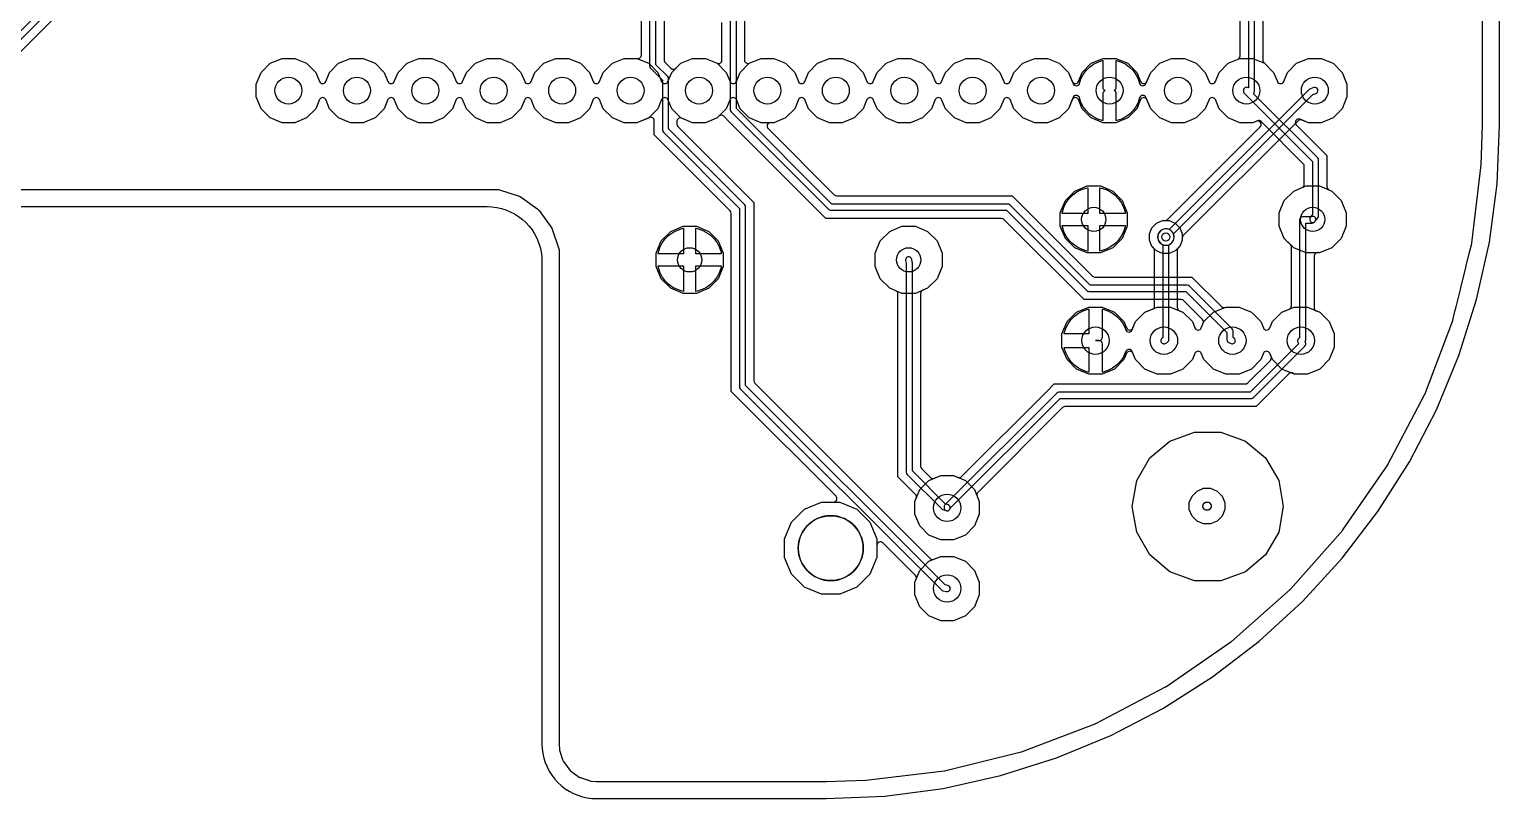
# Model space of a CAD drawing. Header units: millimetres. Extents: x -48 to 87, y -44 to 44.
# Drawn here: x 32.4 to 87, y -44.5 to -15.9 of the extents above; entities that cross this region are included whole.
import ezdxf

# ---------------------------------------------------------------- set-up
doc = ezdxf.new("R2010")
doc.units = ezdxf.units.MM

msp = doc.modelspace()

# ---------------------------------------------------------------- linework, layer by layer
at = {"layer": '16_copper'}
for points in [[(29.56, -21.886), (49.84, -21.886), (50.644, -22.147), (51.3, -22.624), (51.308, -22.629, 0.101772), (51.347, -22.671), (51.824, -23.328), (52.085, -24.131), (52.085, -42.468, 0.019634), (52.085, -42.478), (52.101, -42.677, 0.05898), (52.107, -42.706), (52.23, -43.084, 0.078702), (52.248, -43.119), (52.481, -43.441, 0.078694), (52.509, -43.469), (52.831, -43.702, 0.078702), (52.866, -43.72), (53.244, -43.843, 0.05898), (53.273, -43.849), (53.472, -43.865, 0.019634), (53.482, -43.865), (62, -43.865, 0.007549), (62.004, -43.865), (63.467, -43.821, 0.022664), (63.479, -43.82), (66.384, -43.467, 0.030216), (66.399, -43.464), (69.241, -42.764, 0.030215), (69.256, -42.759), (71.993, -41.721, 0.030215), (72.007, -41.715), (74.598, -40.355, 0.030218), (74.611, -40.347), (77.02, -38.684, 0.030218), (77.032, -38.675), (79.223, -36.734, 0.030216), (79.234, -36.723), (81.175, -34.532, 0.030218), (81.184, -34.52), (82.847, -32.111, 0.030218), (82.855, -32.098), (84.215, -29.507, 0.030215), (84.221, -29.493), (85.259, -26.756, 0.030215), (85.264, -26.741), (85.356, -26.369), (85.356, -26.369), (85.356, -26.369), (85.387, -26.242), (85.387, -26.242), (85.387, -26.242), (85.543, -25.607), (85.543, -25.607), (85.543, -25.607), (85.575, -25.48), (85.575, -25.48), (85.575, -25.48), (85.731, -24.845), (85.731, -24.845), (85.731, -24.845), (85.763, -24.718), (85.763, -24.718), (85.763, -24.718), (85.888, -24.21), (85.888, -24.21), (85.888, -24.21), (85.919, -24.083), (85.919, -24.083), (85.919, -24.083), (85.964, -23.899, 0.030216), (85.967, -23.884), (86.32, -20.979, 0.022664), (86.321, -20.967), (86.365, -19.504, 0.007549), (86.365, -19.5), (86.365, 42.468, 0.019634)], [(26.626, -21.796), (35.958, -12.463, 0.198912), (35.992, -12.383), (35.992, 4.874), (39.61, 8.492, 0.198912), (39.643, 8.572), (39.643, 15.081, 0.198912), (39.61, 15.162), (38.623, 16.149, 0.324417), (39.076, 16.704), (39.076, 17.992, 0.945417), (37.856, 17.992), (37.856, 16.704, 0.288096), (38.232, 16.174), (38.297, 16.152, 0.115259), (38.337, 16.112), (39.414, 15.034), (39.414, 8.62), (35.797, 5.002, 0.198912), (35.763, 4.921), (35.763, -12.335), (26.43, -21.668, 0.198912)], [(78.207, 6.6), (78.207, -17.09, 0.259191), (78.276, -17.203), (78.613, -17.54), (78.753, -17.879, 0.668186), (78.988, -17.879), (79.129, -17.54), (79.464, -17.204), (79.903, -17.022), (80.378, -17.022), (80.817, -17.204), (81.153, -17.54), (81.334, -17.978), (81.334, -18.453), (81.153, -18.892), (80.817, -19.228), (80.378, -19.41), (79.903, -19.41), (79.591, -19.28, 0.820678), (79.453, -19.487), (80.305, -20.34), (80.588, -20.623), (80.588, -21.785, 0.30335), (80.666, -21.902), (80.769, -21.945), (81.119, -22.295), (81.309, -22.752), (81.309, -23.248), (81.119, -23.705), (80.769, -24.055), (80.312, -24.245), (79.816, -24.245), (79.359, -24.055), (79.009, -23.705), (78.819, -23.248), (78.819, -22.752), (79.009, -22.295), (79.359, -21.945), (79.671, -21.816, 0.303347), (79.75, -21.698), (79.75, -21.022, 0.198912), (79.712, -20.933), (78.147, -19.367, 0.303346), (78.008, -19.339), (77.838, -19.41), (77.363, -19.41), (76.924, -19.228), (76.589, -18.892), (76.448, -18.553, 0.668186), (76.213, -18.553), (76.073, -18.892), (75.737, -19.228), (75.298, -19.41), (74.823, -19.41), (74.384, -19.228), (74.049, -18.892), (73.874, -18.472, 0.696978), (73.636, -18.481), (73.58, -18.655), (73.498, -18.815), (73.392, -18.96), (73.265, -19.088), (73.12, -19.193), (72.959, -19.275), (72.788, -19.331), (72.771, -19.333), (72.771, -18.339, 0.303104), (72.698, -18.207), (72.709, -18.201, 0.261919), (72.771, -18.093), (72.771, -17.098), (72.788, -17.101), (72.959, -17.157), (73.12, -17.238), (73.265, -17.344), (73.392, -17.471), (73.498, -17.617), (73.58, -17.777), (73.636, -17.951, 0.696978), (73.874, -17.96), (74.049, -17.54), (74.384, -17.204), (74.823, -17.022), (75.298, -17.022), (75.737, -17.204), (76.073, -17.54), (76.213, -17.879, 0.668186), (76.448, -17.879), (76.589, -17.54), (76.924, -17.204), (77.29, -17.052, 0.30335), (77.368, -16.935), (77.368, 7)], [(77.673, 6.826), (77.673, -18.115, 0.674558), (77.489, -18.236), (77.491, -18.247, 0.216844), (77.548, -18.337), (80.054, -20.844), (80.054, -22.822), (79.972, -22.932), (79.959, -22.955), (79.951, -22.98), (79.95, -23.007), (79.955, -23.033), (79.965, -23.058), (79.981, -23.079), (80.002, -23.096), (80.026, -23.108), (80.052, -23.114), (80.078, -23.113, 0.203198), (80.156, -23.068), (80.26, -22.928, 0.161983), (80.283, -22.86), (80.283, -20.796, 0.198912), (80.25, -20.715), (77.869, -18.335, 0.194248), (77.902, -18.256), (77.902, 6.779)], [(55.982, -1.731), (55.982, -17.078, 0.198912), (56.019, -17.167), (56.24, -17.389, 0.414214), (56.42, -17.389), (56.604, -17.204), (57.043, -17.022), (57.518, -17.022), (57.957, -17.204), (58.293, -17.54), (58.433, -17.879, 0.668183), (58.668, -17.879), (58.809, -17.54), (59.144, -17.204), (59.583, -17.022), (60.058, -17.022), (60.497, -17.204), (60.833, -17.54), (60.973, -17.879, 0.668183), (61.208, -17.879), (61.349, -17.54), (61.684, -17.204), (62.123, -17.022), (62.598, -17.022), (63.037, -17.204), (63.373, -17.54), (63.513, -17.879, 0.668183), (63.748, -17.879), (63.889, -17.54), (64.224, -17.204), (64.663, -17.022), (65.138, -17.022), (65.577, -17.204), (65.913, -17.54), (66.053, -17.879, 0.668183), (66.288, -17.879), (66.429, -17.54), (66.764, -17.204), (67.203, -17.022), (67.678, -17.022), (68.117, -17.204), (68.453, -17.54), (68.593, -17.879, 0.668183), (68.828, -17.879), (68.969, -17.54), (69.304, -17.204), (69.743, -17.022), (70.218, -17.022), (70.657, -17.204), (70.993, -17.54), (71.167, -17.96, 0.696969), (71.405, -17.951), (71.461, -17.777), (71.543, -17.617), (71.649, -17.471), (71.776, -17.344), (71.922, -17.238), (72.082, -17.157), (72.253, -17.101), (72.271, -17.098), (72.271, -18.093, 0.252839), (72.328, -18.198), (72.339, -18.206, -0.022258), (72.357, -18.219), (72.345, -18.223, 0.294064), (72.271, -18.339), (72.271, -19.333), (72.253, -19.331), (72.082, -19.275), (71.922, -19.193), (71.776, -19.088), (71.649, -18.96), (71.543, -18.815), (71.461, -18.655), (71.405, -18.481, 0.696969), (71.167, -18.472), (70.993, -18.892), (70.657, -19.228), (70.218, -19.41), (69.743, -19.41), (69.304, -19.228), (68.969, -18.892), (68.828, -18.553, 0.668183), (68.593, -18.553), (68.453, -18.892), (68.117, -19.228), (67.678, -19.41), (67.203, -19.41), (66.764, -19.228), (66.429, -18.892), (66.288, -18.553, 0.668183), (66.053, -18.553), (65.913, -18.892), (65.577, -19.228), (65.138, -19.41), (64.663, -19.41), (64.224, -19.228), (63.889, -18.892), (63.748, -18.553, 0.668183), (63.513, -18.553), (63.373, -18.892), (63.037, -19.228), (62.598, -19.41), (62.123, -19.41), (61.684, -19.228), (61.349, -18.892), (61.208, -18.553, 0.668183), (60.973, -18.553), (60.833, -18.892), (60.497, -19.228), (60.058, -19.41), (59.583, -19.41), (59.144, -19.228), (58.809, -18.892), (58.668, -18.553, 0.668183), (58.433, -18.553), (58.293, -18.892), (57.957, -19.228), (57.518, -19.41), (57.043, -19.41), (56.633, -19.24, 0.534511), (56.458, -19.357), (56.458, -19.459, 0.198912), (56.495, -19.549), (59.315, -22.369), (59.315, -28.984, 0.198912), (59.353, -29.074), (65.865, -35.586, 0.303346), (66.003, -35.613), (66.255, -35.509), (66.729, -35.509), (67.168, -35.691), (67.504, -36.027), (67.686, -36.466), (67.686, -36.94), (67.504, -37.379), (67.168, -37.715), (66.729, -37.897), (66.255, -37.897), (65.816, -37.715), (65.48, -37.379), (65.298, -36.94), (65.298, -36.466), (65.342, -36.359, 0.303353), (65.315, -36.221), (64.102, -35.008, 0.668179), (63.885, -35.098), (63.885, -35.544), (63.624, -36.173), (63.142, -36.655), (62.513, -36.916), (61.831, -36.916), (61.202, -36.655), (60.72, -36.173), (60.459, -35.544), (60.459, -34.862), (60.72, -34.233), (61.202, -33.751), (61.831, -33.49), (62.277, -33.49, 0.668179), (62.367, -33.273), (58.76, -29.666), (58.477, -29.384), (58.477, -22.769, 0.198912), (58.44, -22.679), (55.62, -19.859), (55.62, -19.332, 0.564719), (55.426, -19.224), (54.978, -19.41), (54.503, -19.41), (54.064, -19.228), (53.729, -18.892), (53.588, -18.553, 0.668183), (53.353, -18.553), (53.213, -18.892), (52.877, -19.228), (52.438, -19.41), (51.963, -19.41), (51.524, -19.228), (51.189, -18.892), (51.048, -18.553, 0.668183), (50.813, -18.553), (50.673, -18.892), (50.337, -19.228), (49.898, -19.41), (49.423, -19.41), (48.984, -19.228), (48.649, -18.892), (48.508, -18.553, 0.668183), (48.273, -18.553), (48.133, -18.892), (47.797, -19.228), (47.358, -19.41), (46.883, -19.41), (46.444, -19.228), (46.109, -18.892), (45.968, -18.553, 0.668183), (45.733, -18.553), (45.593, -18.892), (45.257, -19.228), (44.818, -19.41), (44.343, -19.41), (43.904, -19.228), (43.569, -18.892), (43.428, -18.553, 0.668183), (43.193, -18.553), (43.053, -18.892), (42.717, -19.228), (42.278, -19.41), (41.803, -19.41), (41.364, -19.228), (41.029, -18.892), (40.847, -18.453), (40.847, -17.978), (41.029, -17.54), (41.364, -17.204), (41.803, -17.022), (42.278, -17.022), (42.717, -17.204), (43.053, -17.54), (43.193, -17.879, 0.668183), (43.428, -17.879), (43.569, -17.54), (43.904, -17.204), (44.343, -17.022), (44.818, -17.022), (45.257, -17.204), (45.593, -17.54), (45.733, -17.879, 0.668183), (45.968, -17.879), (46.109, -17.54), (46.444, -17.204), (46.883, -17.022), (47.358, -17.022), (47.797, -17.204), (48.133, -17.54), (48.273, -17.879, 0.668183), (48.508, -17.879), (48.649, -17.54), (48.984, -17.204), (49.423, -17.022), (49.898, -17.022), (50.337, -17.204), (50.673, -17.54), (50.813, -17.879, 0.668183), (51.048, -17.879), (51.189, -17.54), (51.524, -17.204), (51.963, -17.022), (52.438, -17.022), (52.877, -17.204), (53.213, -17.54), (53.353, -17.879, 0.668183), (53.588, -17.879), (53.729, -17.54), (54.064, -17.204), (54.503, -17.022), (54.981, -17.022, 0.498959), (55.143, -16.9), (55.143, -2.131, 0.198912)], [(55.448, -1.952), (55.448, -17.304, 0.198912), (55.482, -17.385), (55.924, -17.827), (55.924, -19.685, 0.198912), (55.958, -19.766), (58.782, -22.59), (58.782, -29.21, 0.198912), (58.815, -29.291), (66.277, -36.752, 0.139288), (66.331, -36.782), (66.466, -36.814), (66.492, -36.817), (66.519, -36.814, 0.789671), (66.518, -36.592), (66.415, -36.567), (59.011, -29.163), (59.011, -22.543, 0.198912), (58.977, -22.462), (56.153, -19.638), (56.153, -17.78, 0.198912), (56.12, -17.699), (55.677, -17.256), (55.677, -1.905, 0.198912)], [(36.014, -12.839), (30.48, -18.373, 0.820678)]]:
    msp.add_lwpolyline(points, format="xyb", dxfattribs=at)
for points in [[(70.763, -22.775), (70.772, -22.72), (70.83, -22.542), (70.915, -22.374), (71.025, -22.222), (71.158, -22.089), (71.31, -21.979), (71.478, -21.894), (71.656, -21.836), (71.711, -21.827), (71.711, -22.775)], [(72.161, -22.775), (72.161, -21.827), (72.216, -21.836), (72.394, -21.894), (72.562, -21.979), (72.714, -22.089), (72.847, -22.222), (72.957, -22.374), (73.042, -22.542), (73.1, -22.72), (73.109, -22.775)], [(55.763, -24.275), (55.772, -24.22), (55.83, -24.042), (55.915, -23.874), (56.025, -23.722), (56.158, -23.589), (56.31, -23.479), (56.478, -23.394), (56.656, -23.336), (56.711, -23.327), (56.711, -24.275)], [(57.161, -24.275), (57.161, -23.327), (57.216, -23.336), (57.394, -23.394), (57.562, -23.479), (57.714, -23.589), (57.847, -23.722), (57.957, -23.874), (58.042, -24.042), (58.1, -24.22), (58.109, -24.275)], [(71.656, -24.164), (71.478, -24.106), (71.31, -24.021), (71.158, -23.911), (71.025, -23.778), (70.915, -23.626), (70.83, -23.458), (70.772, -23.28), (70.763, -23.225), (71.711, -23.225), (71.711, -24.173)], [(72.161, -23.225), (73.109, -23.225), (73.1, -23.28), (73.042, -23.458), (72.957, -23.626), (72.847, -23.778), (72.714, -23.911), (72.562, -24.021), (72.394, -24.106), (72.216, -24.164), (72.161, -24.173)], [(56.656, -25.664), (56.478, -25.606), (56.31, -25.521), (56.158, -25.411), (56.025, -25.278), (55.915, -25.126), (55.83, -24.958), (55.772, -24.78), (55.763, -24.725), (56.711, -24.725), (56.711, -25.673)], [(57.161, -24.725), (58.109, -24.725), (58.1, -24.78), (58.042, -24.958), (57.957, -25.126), (57.847, -25.278), (57.714, -25.411), (57.562, -25.521), (57.394, -25.606), (57.216, -25.664), (57.161, -25.673)], [(70.832, -27.246), (70.836, -27.22), (70.894, -27.042), (70.979, -26.874), (71.089, -26.722), (71.222, -26.589), (71.374, -26.479), (71.542, -26.394), (71.72, -26.336), (71.746, -26.332), (71.746, -27.246)], [(71.72, -28.664), (71.542, -28.606), (71.374, -28.521), (71.222, -28.411), (71.089, -28.278), (70.979, -28.126), (70.894, -27.958), (70.836, -27.78), (70.832, -27.754), (71.746, -27.754), (71.746, -28.668)], [(76.011, -34.302), (75.768, -34.202), (75.582, -34.016), (75.482, -33.773), (75.482, -33.511), (75.582, -33.268), (75.768, -33.082), (76.011, -32.982), (76.273, -32.982), (76.516, -33.082), (76.702, -33.268), (76.802, -33.511), (76.802, -33.773), (76.702, -34.016), (76.516, -34.202), (76.273, -34.302)]]:
    msp.add_lwpolyline(points, close=True, dxfattribs=at)
for points in [[(66.255, -34.897), (65.816, -34.715), (65.48, -34.379), (65.298, -33.94), (65.298, -33.466), (65.347, -33.348, 0.303353), (65.319, -33.21), (64.951, -32.841), (64.668, -32.559), (64.668, -25.768, 0.30335), (64.59, -25.651), (64.359, -25.555), (64.009, -25.205), (63.819, -24.748), (63.819, -24.252), (64.009, -23.795), (64.359, -23.445), (64.816, -23.255), (65.312, -23.255), (65.769, -23.445), (66.119, -23.795), (66.309, -24.252), (66.309, -24.748), (66.119, -25.205), (65.769, -25.555), (65.585, -25.631, 0.303347), (65.507, -25.749), (65.507, -32.159, 0.198912), (65.544, -32.249), (65.876, -32.581, 0.303346), (66.015, -32.609), (66.255, -32.509), (66.729, -32.509), (67.168, -32.691), (67.504, -33.027), (67.686, -33.466), (67.686, -33.94), (67.504, -34.379), (67.168, -34.715), (66.729, -34.897)], [(74.292, -28.745), (73.835, -28.555), (73.485, -28.205), (73.36, -27.902, 0.605765), (73.135, -27.882), (73.134, -27.885, 0.137234), (73.106, -27.958), (73.021, -28.126), (72.911, -28.278), (72.778, -28.411), (72.626, -28.521), (72.458, -28.606), (72.28, -28.664), (72.254, -28.668), (72.254, -27.627, 0.414214), (72.127, -27.5), (72, -27.5), (72, -27.5), (72.127, -27.5, -0.09355), (72.182, -27.488), (72.193, -27.481, 0.261919), (72.254, -27.373), (72.254, -26.332), (72.28, -26.336), (72.458, -26.394), (72.626, -26.479), (72.778, -26.589), (72.911, -26.722), (73.021, -26.874), (73.106, -27.042, 0.84317), (73.36, -27.098), (73.485, -26.795), (73.835, -26.445), (74.115, -26.329, 0.30335), (74.193, -26.212), (74.193, -24.149, 0.198912), (74.156, -24.06), (74.096, -23.999), (74.003, -23.775), (74.003, -23.532), (74.096, -23.308), (74.267, -23.137), (74.491, -23.044), (74.734, -23.044), (74.958, -23.137), (75.129, -23.308), (75.222, -23.532), (75.222, -23.775), (75.129, -23.999), (75.069, -24.06, 0.198912), (75.032, -24.149), (75.032, -26.272, 0.303347), (75.11, -26.389), (75.245, -26.445), (75.595, -26.795), (75.693, -27.03, 0.668186), (75.927, -27.03), (76.025, -26.795), (76.375, -26.445), (76.832, -26.255), (77.328, -26.255), (77.785, -26.445), (78.135, -26.795), (78.233, -27.03, 0.668186), (78.467, -27.03), (78.565, -26.795), (78.915, -26.445), (79.372, -26.255), (79.868, -26.255), (80.325, -26.445), (80.675, -26.795), (80.865, -27.252), (80.865, -27.748), (80.675, -28.205), (80.325, -28.555), (79.868, -28.745), (79.372, -28.745), (78.915, -28.555), (78.565, -28.205), (78.467, -27.97, 0.668186), (78.233, -27.97), (78.135, -28.205), (77.785, -28.555), (77.328, -28.745), (76.832, -28.745), (76.375, -28.555), (76.025, -28.205), (75.927, -27.97, 0.668186), (75.693, -27.97), (75.595, -28.205), (75.245, -28.555), (74.788, -28.745)], [(74.555, -27.613), (74.591, -27.602), (74.664, -27.566, 0.284082), (74.727, -27.464), (74.727, -23.937, 0.9287), (74.541, -23.356), (74.495, -23.371, 0.671536), (74.498, -23.937), (74.498, -27.393), (74.489, -27.398), (74.467, -27.412), (74.448, -27.432), (74.435, -27.455), (74.427, -27.481), (74.426, -27.507), (74.431, -27.533), (74.441, -27.558), (74.458, -27.579), (74.478, -27.596), (74.502, -27.608), (74.528, -27.614)], [(66.506, -33.816, 0.789667), (66.53, -33.595), (66.42, -33.556), (65.202, -32.338), (65.202, -24.606, 0.054473), (65.199, -24.582), (65.176, -24.475, 1), (64.952, -24.525), (64.973, -24.619), (64.973, -32.385, 0.198912), (65.007, -32.466), (66.277, -33.736, 0.111104), (66.319, -33.763), (66.454, -33.811), (66.48, -33.817)]]:
    msp.add_lwpolyline(points, format="xyb", close=True, dxfattribs=at)
at = {"layer": '1_copper'}
for points in [[(29.56, -21.886), (49.84, -21.886), (50.644, -22.147), (51.3, -22.624), (51.308, -22.629, 0.101781), (51.347, -22.671), (51.824, -23.328), (52.085, -24.131), (52.085, -42.468, 0.019634), (52.085, -42.478), (52.101, -42.677, 0.05898), (52.107, -42.706), (52.23, -43.084, 0.078702), (52.248, -43.119), (52.481, -43.441, 0.078694), (52.509, -43.469), (52.831, -43.702, 0.078702), (52.866, -43.72), (53.244, -43.843, 0.05898), (53.273, -43.849), (53.472, -43.865, 0.019634), (53.482, -43.865), (62, -43.865, 0.007549), (62.004, -43.865), (63.467, -43.821, 0.022664), (63.479, -43.82), (66.384, -43.467, 0.030216), (66.399, -43.464), (69.241, -42.764, 0.030215), (69.256, -42.759), (71.993, -41.721, 0.030215), (72.007, -41.715), (74.598, -40.355, 0.030218), (74.611, -40.347), (77.02, -38.684, 0.030218), (77.032, -38.675), (79.223, -36.734, 0.030216), (79.234, -36.723), (81.175, -34.532, 0.030218), (81.184, -34.52), (82.847, -32.111, 0.030218), (82.855, -32.098), (84.215, -29.507, 0.030215), (84.221, -29.493), (85.259, -26.756, 0.030215), (85.264, -26.741), (85.356, -26.369), (85.356, -26.369), (85.356, -26.369), (85.387, -26.242), (85.387, -26.242), (85.387, -26.242), (85.543, -25.607), (85.543, -25.607), (85.543, -25.607), (85.575, -25.48), (85.575, -25.48), (85.575, -25.48), (85.731, -24.845), (85.731, -24.845), (85.731, -24.845), (85.763, -24.718), (85.763, -24.718), (85.763, -24.718), (85.888, -24.21), (85.888, -24.21), (85.888, -24.21), (85.919, -24.083), (85.919, -24.083), (85.919, -24.083), (85.964, -23.899, 0.030216), (85.967, -23.884), (86.32, -20.979, 0.022664), (86.321, -20.967), (86.365, -19.504, 0.007549), (86.365, -19.5), (86.365, 42.468, 0.019634)], [(58.972, -15.295), (58.972, -17.085, 0.534511), (59.148, -17.202), (59.583, -17.022), (60.058, -17.022), (60.497, -17.204), (60.833, -17.54), (60.973, -17.879, 0.668186), (61.208, -17.879), (61.349, -17.54), (61.684, -17.204), (62.123, -17.022), (62.598, -17.022), (63.037, -17.204), (63.373, -17.54), (63.513, -17.879, 0.668186), (63.748, -17.879), (63.889, -17.54), (64.224, -17.204), (64.663, -17.022), (65.138, -17.022), (65.577, -17.204), (65.913, -17.54), (66.053, -17.879, 0.668186), (66.288, -17.879), (66.429, -17.54), (66.764, -17.204), (67.203, -17.022), (67.678, -17.022), (68.117, -17.204), (68.453, -17.54), (68.593, -17.879, 0.668186), (68.828, -17.879), (68.969, -17.54), (69.304, -17.204), (69.743, -17.022), (70.218, -17.022), (70.657, -17.204), (70.993, -17.54), (71.133, -17.879, 0.668186), (71.368, -17.879), (71.509, -17.54), (71.844, -17.204), (72.283, -17.022), (72.758, -17.022), (73.197, -17.204), (73.533, -17.54), (73.673, -17.879, 0.668183), (73.908, -17.879), (74.049, -17.54), (74.384, -17.204), (74.823, -17.022), (75.298, -17.022), (75.737, -17.204), (76.073, -17.54), (76.213, -17.879, 0.668183), (76.448, -17.879), (76.589, -17.54), (76.924, -17.204), (77.363, -17.022), (77.838, -17.022), (78.277, -17.204), (78.613, -17.54), (78.753, -17.879, 0.668183), (78.988, -17.879), (79.129, -17.54), (79.464, -17.204), (79.903, -17.022), (80.378, -17.022), (80.817, -17.204), (81.153, -17.54), (81.334, -17.978), (81.334, -18.453), (81.153, -18.892), (80.817, -19.228), (80.378, -19.41), (79.903, -19.41), (79.661, -19.309, 0.303344), (79.522, -19.337), (75.259, -23.6, 0.198912), (75.222, -23.689), (75.222, -23.775), (75.129, -23.999), (74.958, -24.171), (74.734, -24.263), (74.491, -24.263), (74.267, -24.171), (74.096, -23.999), (74.003, -23.775), (74.003, -23.532), (74.096, -23.308), (74.267, -23.137), (74.491, -23.044), (74.577, -23.044, 0.198912), (74.667, -23.007), (78.114, -19.56, 0.820678), (77.975, -19.353), (77.838, -19.41), (77.363, -19.41), (76.924, -19.228), (76.589, -18.892), (76.448, -18.553, 0.668183), (76.213, -18.553), (76.073, -18.892), (75.737, -19.228), (75.298, -19.41), (74.823, -19.41), (74.384, -19.228), (74.049, -18.892), (73.908, -18.553, 0.668183), (73.673, -18.553), (73.533, -18.892), (73.197, -19.228), (72.758, -19.41), (72.283, -19.41), (71.844, -19.228), (71.509, -18.892), (71.368, -18.553, 0.668186), (71.133, -18.553), (70.993, -18.892), (70.657, -19.228), (70.218, -19.41), (69.743, -19.41), (69.304, -19.228), (68.969, -18.892), (68.828, -18.553, 0.668186), (68.593, -18.553), (68.453, -18.892), (68.117, -19.228), (67.678, -19.41), (67.203, -19.41), (66.764, -19.228), (66.429, -18.892), (66.288, -18.553, 0.668186), (66.053, -18.553), (65.913, -18.892), (65.577, -19.228), (65.138, -19.41), (64.663, -19.41), (64.224, -19.228), (63.889, -18.892), (63.748, -18.553, 0.668186), (63.513, -18.553), (63.373, -18.892), (63.037, -19.228), (62.598, -19.41), (62.123, -19.41), (61.684, -19.228), (61.349, -18.892), (61.208, -18.553, 0.668186), (60.973, -18.553), (60.833, -18.892), (60.497, -19.228), (60.058, -19.41), (59.933, -19.41, 0.668179), (59.843, -19.626), (62.303, -22.086, 0.198912), (62.393, -22.123), (68.912, -22.123), (71.891, -25.102, 0.198912), (71.981, -25.14), (75.58, -25.14), (76.676, -26.235, 0.176811), (76.755, -26.272), (76.767, -26.272, 0.118578), (76.832, -26.255), (77.328, -26.255), (77.785, -26.445), (78.135, -26.795), (78.233, -27.03, 0.668186), (78.467, -27.03), (78.565, -26.795), (78.915, -26.445), (79.195, -26.329, 0.30335), (79.273, -26.212), (79.273, -24.022, 0.198912), (79.236, -23.932), (79.009, -23.705), (78.819, -23.248), (78.819, -22.752), (79.009, -22.295), (79.359, -21.945), (79.816, -21.755), (80.312, -21.755), (80.769, -21.945), (81.119, -22.295), (81.309, -22.752), (81.309, -23.248), (81.119, -23.705), (80.769, -24.055), (80.312, -24.245, 0.576664), (80.112, -24.372), (80.112, -26.272, 0.30335), (80.19, -26.389), (80.325, -26.445), (80.675, -26.795), (80.865, -27.252), (80.865, -27.748), (80.675, -28.205), (80.325, -28.555), (79.868, -28.745), (79.372, -28.745, 0.456704), (79.164, -28.743), (77.961, -29.947), (70.87, -29.947, 0.198912), (70.78, -29.984), (67.632, -33.132, 0.303346), (67.605, -33.27), (67.686, -33.466), (67.686, -33.94), (67.504, -34.379), (67.168, -34.715), (66.729, -34.897), (66.255, -34.897), (65.816, -34.715), (65.48, -34.379), (65.298, -33.94), (65.298, -33.466), (65.48, -33.027), (65.816, -32.691), (66.255, -32.509), (66.729, -32.509), (66.891, -32.576, 0.303346), (67.03, -32.549), (70.187, -29.391), (70.47, -29.108), (77.561, -29.108, 0.198912), (77.651, -29.071), (78.491, -28.231, 0.303353), (78.518, -28.093), (78.467, -27.97, 0.668175), (78.233, -27.97), (78.135, -28.205), (77.785, -28.555), (77.328, -28.745), (76.832, -28.745), (76.375, -28.555), (76.025, -28.205), (75.927, -27.97, 0.668186), (75.693, -27.97), (75.595, -28.205), (75.245, -28.555), (74.788, -28.745), (74.292, -28.745), (73.835, -28.555), (73.485, -28.205), (73.387, -27.97, 0.668183), (73.153, -27.97), (73.055, -28.205), (72.705, -28.555), (72.248, -28.745), (71.752, -28.745), (71.295, -28.555), (70.945, -28.205), (70.755, -27.748), (70.755, -27.252), (70.945, -26.795), (71.295, -26.445), (71.752, -26.255), (72.248, -26.255), (72.705, -26.445), (73.055, -26.795), (73.153, -27.03, 0.668183), (73.387, -27.03), (73.485, -26.795), (73.835, -26.445), (74.292, -26.255), (74.788, -26.255), (75.245, -26.445), (75.595, -26.795), (75.693, -27.03, 0.668175), (75.927, -27.03), (76, -26.856, 0.303353), (75.972, -26.717), (75.27, -26.015, 0.198912), (75.18, -25.978), (71.581, -25.978), (68.602, -22.999, 0.198912), (68.513, -22.962), (61.993, -22.962), (58.417, -19.386), (58.198, -19.166, 0.414214), (58.018, -19.166), (57.957, -19.228), (57.518, -19.41), (57.043, -19.41), (56.604, -19.228), (56.269, -18.892), (56.128, -18.553, 0.668186), (55.893, -18.553), (55.753, -18.892), (55.417, -19.228), (54.978, -19.41), (54.503, -19.41), (54.064, -19.228), (53.729, -18.892), (53.588, -18.553, 0.668186), (53.353, -18.553), (53.213, -18.892), (52.877, -19.228), (52.438, -19.41), (51.963, -19.41), (51.524, -19.228), (51.189, -18.892), (51.048, -18.553, 0.668186), (50.813, -18.553), (50.673, -18.892), (50.337, -19.228), (49.898, -19.41), (49.423, -19.41), (48.984, -19.228), (48.649, -18.892), (48.508, -18.553, 0.668186), (48.273, -18.553), (48.133, -18.892), (47.797, -19.228), (47.358, -19.41), (46.883, -19.41), (46.444, -19.228), (46.109, -18.892), (45.968, -18.553, 0.668186), (45.733, -18.553), (45.593, -18.892), (45.257, -19.228), (44.818, -19.41), (44.343, -19.41), (43.904, -19.228), (43.569, -18.892), (43.428, -18.553, 0.668183), (43.193, -18.553), (43.053, -18.892), (42.717, -19.228), (42.278, -19.41), (41.803, -19.41), (41.364, -19.228), (41.029, -18.892), (40.847, -18.453), (40.847, -17.978), (41.029, -17.54), (41.364, -17.204), (41.803, -17.022), (42.278, -17.022), (42.717, -17.204), (43.053, -17.54), (43.193, -17.879, 0.668183), (43.428, -17.879), (43.569, -17.54), (43.904, -17.204), (44.343, -17.022), (44.818, -17.022), (45.257, -17.204), (45.593, -17.54), (45.733, -17.879, 0.668186), (45.968, -17.879), (46.109, -17.54), (46.444, -17.204), (46.883, -17.022), (47.358, -17.022), (47.797, -17.204), (48.133, -17.54), (48.273, -17.879, 0.668186), (48.508, -17.879), (48.649, -17.54), (48.984, -17.204), (49.423, -17.022), (49.898, -17.022), (50.337, -17.204), (50.673, -17.54), (50.813, -17.879, 0.668186), (51.048, -17.879), (51.189, -17.54), (51.524, -17.204), (51.963, -17.022), (52.438, -17.022), (52.877, -17.204), (53.213, -17.54), (53.353, -17.879, 0.668186), (53.588, -17.879), (53.729, -17.54), (54.064, -17.204), (54.503, -17.022), (54.978, -17.022), (55.417, -17.204), (55.753, -17.54), (55.893, -17.879, 0.668186), (56.128, -17.879), (56.269, -17.54), (56.604, -17.204), (57.043, -17.022), (57.518, -17.022), (57.959, -17.204, 0.534511), (58.134, -17.087), (58.134, -15.695, 0.198912)], [(58.439, -15.516), (58.439, -18.929, 0.198912), (58.473, -19.01), (62.086, -22.623, 0.198912), (62.167, -22.657), (68.691, -22.657), (71.674, -25.64, 0.198912), (71.755, -25.673), (75.359, -25.673), (76.879, -27.194), (76.879, -27.464, 0.301933), (76.949, -27.569), (77.036, -27.605), (77.061, -27.613), (77.088, -27.614), (77.114, -27.609, 0.698796), (77.124, -27.395), (77.108, -27.388), (77.108, -27.146, 0.198912), (77.075, -27.065), (75.487, -25.478, 0.198912), (75.406, -25.444), (71.802, -25.444), (68.82, -22.462, 0.198912), (68.739, -22.428), (62.214, -22.428), (58.668, -18.882), (58.668, -15.469, 0.198912)]]:
    msp.add_lwpolyline(points, format="xyb", dxfattribs=at)
for points in [[(74.684, -23.951, 0.463819), (74.894, -23.534), (80.071, -18.357), (80.174, -18.325, 1), (80.107, -18.107), (79.976, -18.147, 0.121862), (79.929, -18.175), (74.732, -23.373), (74.73, -23.371), (74.684, -23.356), (74.636, -23.349), (74.589, -23.349), (74.541, -23.356), (74.495, -23.371), (74.453, -23.393), (74.414, -23.421), (74.38, -23.455), (74.352, -23.494), (74.33, -23.537), (74.315, -23.582), (74.308, -23.63), (74.308, -23.678), (74.315, -23.725), (74.33, -23.771), (74.352, -23.814), (74.38, -23.852), (74.414, -23.886), (74.453, -23.914), (74.495, -23.936), (74.541, -23.951), (74.589, -23.959), (74.636, -23.959)], [(66.526, -33.812, 0.117522), (66.571, -33.785), (66.594, -33.755), (66.61, -33.723), (70.691, -29.642), (77.788, -29.642, 0.198912), (77.868, -29.608), (79.773, -27.703, 0.34247), (79.791, -27.564), (79.777, -27.54, 0.186564), (79.807, -27.464), (79.807, -23.133), (80.01, -23.133, 0.24983), (80.126, -23.096), (80.146, -23.079, 0.662232), (80.064, -22.886), (80.027, -22.892), (79.991, -22.904), (79.693, -22.904, 0.414214), (79.578, -23.019), (79.578, -27.393), (79.569, -27.398, 0.572715), (79.549, -27.604), (77.74, -29.413), (70.644, -29.413, 0.198912), (70.563, -29.447), (66.435, -33.574, 0.240201), (66.381, -33.677), (66.378, -33.703), (66.381, -33.73), (66.39, -33.755), (66.405, -33.777), (66.424, -33.795), (66.447, -33.808), (66.473, -33.816), (66.5, -33.817)]]:
    msp.add_lwpolyline(points, format="xyb", close=True, dxfattribs=at)
for points in [[(71.688, -24.245), (71.231, -24.055), (70.881, -23.705), (70.691, -23.248), (70.691, -22.752), (70.881, -22.295), (71.231, -21.945), (71.688, -21.755), (72.184, -21.755), (72.641, -21.945), (72.991, -22.295), (73.181, -22.752), (73.181, -23.248), (72.991, -23.705), (72.641, -24.055), (72.184, -24.245)], [(56.688, -25.745), (56.231, -25.555), (55.881, -25.205), (55.691, -24.748), (55.691, -24.252), (55.881, -23.795), (56.231, -23.445), (56.688, -23.255), (57.184, -23.255), (57.641, -23.445), (57.991, -23.795), (58.181, -24.252), (58.181, -24.748), (57.991, -25.205), (57.641, -25.555), (57.184, -25.745)], [(64.816, -25.745), (64.359, -25.555), (64.009, -25.205), (63.819, -24.748), (63.819, -24.252), (64.009, -23.795), (64.359, -23.445), (64.816, -23.255), (65.312, -23.255), (65.769, -23.445), (66.119, -23.795), (66.309, -24.252), (66.309, -24.748), (66.119, -25.205), (65.769, -25.555), (65.312, -25.745)], [(75.679, -36.413), (74.765, -36.081), (74.019, -35.455), (73.532, -34.612), (73.363, -33.653), (73.532, -32.695), (74.019, -31.852), (74.765, -31.226), (75.679, -30.893), (76.653, -30.893), (77.567, -31.226), (78.313, -31.852), (78.8, -32.695), (78.969, -33.653), (78.8, -34.612), (78.313, -35.455), (77.567, -36.081), (76.653, -36.413)], [(61.831, -36.916), (61.202, -36.655), (60.72, -36.173), (60.459, -35.544), (60.459, -34.862), (60.72, -34.233), (61.202, -33.751), (61.831, -33.49), (62.513, -33.49), (63.142, -33.751), (63.624, -34.233), (63.885, -34.862), (63.885, -35.544), (63.624, -36.173), (63.142, -36.655), (62.513, -36.916)], [(66.255, -37.897), (65.816, -37.715), (65.48, -37.379), (65.298, -36.94), (65.298, -36.466), (65.48, -36.027), (65.816, -35.691), (66.255, -35.509), (66.729, -35.509), (67.168, -35.691), (67.504, -36.027), (67.686, -36.466), (67.686, -36.94), (67.504, -37.379), (67.168, -37.715), (66.729, -37.897)]]:
    msp.add_lwpolyline(points, close=True, dxfattribs=at)
at = {"layer": 'drills_NPTH'}
for centre, radius in [((76.142, -33.642), 0.152), ((62.172, -35.203), 1.205)]:
    msp.add_circle(centre, radius, dxfattribs=at)
at = {"layer": 'drills_PTH'}
for centre, radius in [((42.041, -18.216), 0.5), ((44.581, -18.216), 0.5), ((47.121, -18.216), 0.5), ((49.661, -18.216), 0.5), ((52.201, -18.216), 0.5), ((54.741, -18.216), 0.5), ((57.281, -18.216), 0.5), ((59.821, -18.216), 0.5), ((62.361, -18.216), 0.5), ((64.901, -18.216), 0.5), ((67.441, -18.216), 0.5), ((69.981, -18.216), 0.5), ((72.521, -18.216), 0.5), ((75.061, -18.216), 0.5), ((77.601, -18.216), 0.5), ((80.141, -18.216), 0.5), ((71.936, -23), 0.45), ((80.064, -23), 0.45), ((56.936, -24.5), 0.45), ((65.064, -24.5), 0.45), ((72, -27.5), 0.508), ((74.54, -27.5), 0.508), ((77.08, -27.5), 0.508), ((79.62, -27.5), 0.508), ((66.492, -33.703), 0.508), ((66.492, -36.703), 0.508)]:
    msp.add_circle(centre, radius, dxfattribs=at)
at = {"layer": 'drills_via_1_16'}
msp.add_circle((74.612, -23.654), 0.152, dxfattribs=at)
at = {"layer": 'holes'}
for points in [[(76.294, -33.657), (76.289, -33.686), (76.277, -33.714), (76.26, -33.739), (76.239, -33.76), (76.214, -33.777), (76.186, -33.789), (76.157, -33.794), (76.127, -33.794), (76.098, -33.789), (76.07, -33.777), (76.045, -33.76), (76.024, -33.739), (76.007, -33.714), (75.995, -33.686), (75.99, -33.657), (75.99, -33.627), (75.995, -33.598), (76.007, -33.57), (76.024, -33.545), (76.045, -33.524), (76.07, -33.507), (76.098, -33.495), (76.127, -33.49), (76.157, -33.49), (76.186, -33.495), (76.214, -33.507), (76.239, -33.524), (76.26, -33.545), (76.277, -33.57), (76.289, -33.598), (76.294, -33.627), (76.294, -33.657)], [(62.125, -33.998), (62.03, -34.005), (61.937, -34.02), (61.845, -34.042), (61.755, -34.072), (61.667, -34.108), (61.583, -34.151), (61.502, -34.2), (61.425, -34.256), (61.353, -34.317), (61.286, -34.384), (61.225, -34.456), (61.169, -34.533), (61.12, -34.614), (61.077, -34.698), (61.041, -34.786), (61.011, -34.876), (60.989, -34.968), (60.974, -35.061), (60.967, -35.156), (60.967, -35.25), (60.974, -35.345), (60.989, -35.438), (61.011, -35.53), (61.041, -35.62), (61.077, -35.708), (61.12, -35.792), (61.169, -35.873), (61.225, -35.95), (61.286, -36.022), (61.353, -36.089), (61.425, -36.15), (61.502, -36.206), (61.583, -36.255), (61.667, -36.298), (61.755, -36.334), (61.845, -36.364), (61.937, -36.386), (62.03, -36.401), (62.125, -36.408), (62.219, -36.408), (62.314, -36.401), (62.407, -36.386), (62.499, -36.364), (62.589, -36.334), (62.677, -36.298), (62.761, -36.255), (62.842, -36.206), (62.919, -36.15), (62.991, -36.089), (63.058, -36.022), (63.119, -35.95), (63.175, -35.873), (63.224, -35.792), (63.267, -35.708), (63.303, -35.62), (63.333, -35.53), (63.355, -35.438), (63.37, -35.345), (63.377, -35.25), (63.377, -35.156), (63.37, -35.061), (63.355, -34.968), (63.333, -34.876), (63.303, -34.786), (63.267, -34.698), (63.224, -34.614), (63.175, -34.533), (63.119, -34.456), (63.058, -34.384), (62.991, -34.317), (62.919, -34.256), (62.842, -34.2), (62.761, -34.151), (62.677, -34.108), (62.589, -34.072), (62.499, -34.042), (62.407, -34.02), (62.314, -34.005), (62.219, -33.998), (62.125, -33.998)]]:
    msp.add_lwpolyline(points, close=True, dxfattribs=at)
at = {"layer": 'outline'}
msp.add_lwpolyline([(29.982, -22.521), (49.418, -22.521), (49.595, -22.529), (49.771, -22.552), (49.944, -22.591), (50.113, -22.644), (50.277, -22.712), (50.434, -22.794), (50.584, -22.889), (50.724, -22.997), (50.855, -23.117), (50.975, -23.247), (51.083, -23.388), (51.178, -23.537), (51.26, -23.695), (51.327, -23.858), (51.381, -24.027), (51.419, -24.201), (51.442, -24.376), (51.45, -24.553), (51.45, -42.468), (51.458, -42.645), (51.481, -42.821), (51.519, -42.994), (51.573, -43.163), (51.64, -43.327), (51.722, -43.484), (51.817, -43.634), (51.925, -43.774), (52.045, -43.905), (52.176, -44.025), (52.316, -44.133), (52.466, -44.228), (52.623, -44.31), (52.787, -44.377), (52.956, -44.431), (53.129, -44.469), (53.305, -44.492), (53.482, -44.5), (62, -44.5), (64.179, -44.405), (66.341, -44.12), (68.47, -43.648), (70.551, -42.992), (72.565, -42.158), (74.5, -41.151), (76.339, -39.979), (78.07, -38.651), (79.678, -37.178), (81.151, -35.57), (82.479, -33.839), (83.651, -32), (84.658, -30.065), (85.492, -28.051), (86.148, -25.97), (86.62, -23.841), (86.905, -21.679), (87, -19.5), (87, 42.468)], dxfattribs=at)

doc.saveas('drawing.dxf')
